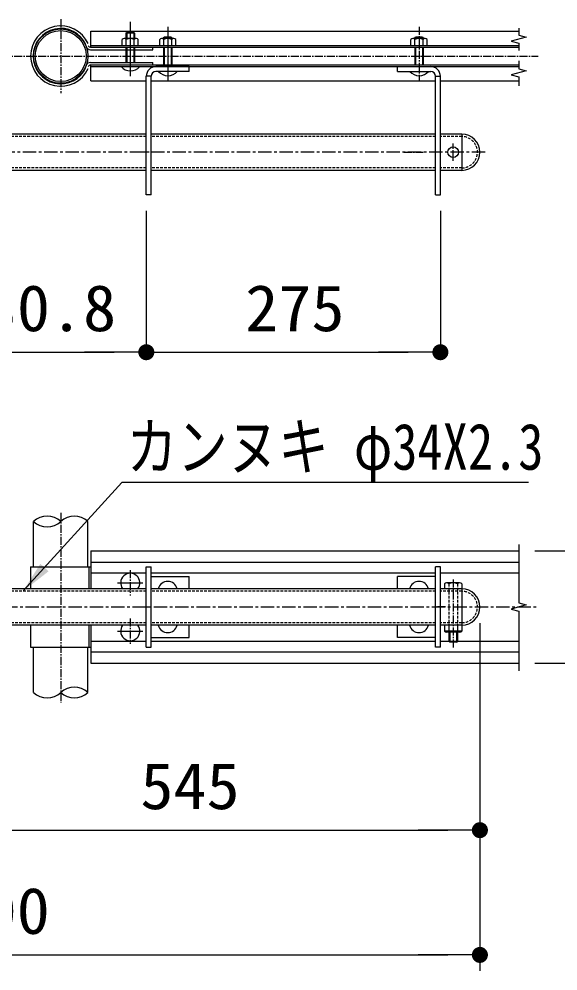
# Model space of a CAD drawing. Units: millimetres, scale not verified, with parts at other scales. Extents: x -5940 to 5940, y -4200 to 4200.
# Drawn here: x 3709 to 4717, y 264 to 2045 of the extents above; entities that cross this region are included whole.
import ezdxf
from ezdxf.enums import TextEntityAlignment as Align

# ---------------------------------------------------------------- set-up
doc = ezdxf.new("R2010")
doc.units = ezdxf.units.MM
doc.header["$LTSCALE"] = 20
for name, pattern in [('USER1', [0.375, 0.25, -0.125]), ('USER2', [1.125, 0.75, -0.125, 0.125, -0.125]), ('USER3', [2, 1.25, -0.25, 0.25, -0.25])]:
    doc.linetypes.add(name, pattern=pattern)
for name, color, linetype, lineweight in [('0-0_6文字', 7, 'Continuous', 25), ('0-2_SUNPOU', 1, 'Continuous', 25), ('0-4_7詳細', 7, 'Continuous', 25)]:
    doc.layers.add(name, color=color, linetype=linetype, lineweight=lineweight)
doc.styles.add('ＭＳ ゴシック', font='')
doc.styles.get('ＭＳ ゴシック').set_extended_font_data('MS Gothic')

# ---------------------------------------------------------------- blocks, each defined once
blk = doc.blocks.new('M1')
at = {"layer": '0-2_SUNPOU'}
blk.add_line((-5, 0), (-38.576, 0), dxfattribs=at)
for points in [[(0, 0), (-5, 0), (-4.961, 0.627)], [(0, 0), (-4.961, -0.627), (-5, 0)], [(0, 0), (-4.961, 0.627), (-4.843, 1.243)], [(0, 0), (-4.843, -1.243), (-4.961, -0.627)], [(0, 0), (-4.843, 1.243), (-4.649, 1.841)], [(0, 0), (-4.649, -1.841), (-4.843, -1.243)], [(0, 0), (-4.649, 1.841), (-4.382, 2.409)], [(0, 0), (-4.382, -2.409), (-4.649, -1.841)], [(0, 0), (-4.382, 2.409), (-4.045, 2.939)], [(0, 0), (-4.045, -2.939), (-4.382, -2.409)], [(0, 0), (-4.045, 2.939), (-3.645, 3.423)], [(0, 0), (-3.645, -3.423), (-4.045, -2.939)], [(0, 0), (-3.645, 3.423), (-3.187, 3.853)], [(0, 0), (-3.187, -3.853), (-3.645, -3.423)], [(0, 0), (-3.187, 3.853), (-2.679, 4.222)], [(0, 0), (-2.679, -4.222), (-3.187, -3.853)], [(0, 0), (-2.679, 4.222), (-2.129, 4.524)], [(0, 0), (-2.129, -4.524), (-2.679, -4.222)], [(0, 0), (-2.129, 4.524), (-1.545, 4.755)], [(0, 0), (-1.545, -4.755), (-2.129, -4.524)], [(0, 0), (-1.545, 4.755), (-0.937, 4.911)], [(0, 0), (-0.937, -4.911), (-1.545, -4.755)], [(0, 0), (-0.937, 4.911), (-0.314, 4.99)], [(0, 0), (-0.314, -4.99), (-0.937, -4.911)], [(0, 0), (-0.314, 4.99), (0.314, 4.99)], [(0, 0), (0.314, -4.99), (-0.314, -4.99)], [(0, 0), (0.314, 4.99), (0.937, 4.911)], [(0, 0), (0.937, 4.911), (1.545, 4.755)], [(0, 0), (1.545, 4.755), (2.129, 4.524)], [(0, 0), (2.129, 4.524), (2.679, 4.222)], [(0, 0), (2.679, 4.222), (3.187, 3.853)], [(0, 0), (3.187, 3.853), (3.645, 3.423)], [(0, 0), (3.645, 3.423), (4.045, 2.939)], [(0, 0), (4.045, 2.939), (4.382, 2.409)], [(0, 0), (4.382, 2.409), (4.649, 1.841)], [(0, 0), (4.649, 1.841), (4.843, 1.243)], [(0, 0), (4.843, 1.243), (4.961, 0.627)], [(0, 0), (4.961, 0.627), (5, 0)], [(0, 0), (0.937, -4.911), (0.314, -4.99)], [(0, 0), (1.545, -4.755), (0.937, -4.911)], [(0, 0), (2.129, -4.524), (1.545, -4.755)], [(0, 0), (2.679, -4.222), (2.129, -4.524)], [(0, 0), (3.187, -3.853), (2.679, -4.222)], [(0, 0), (3.645, -3.423), (3.187, -3.853)], [(0, 0), (4.045, -2.939), (3.645, -3.423)], [(0, 0), (4.382, -2.409), (4.045, -2.939)], [(0, 0), (4.649, -1.841), (4.382, -2.409)], [(0, 0), (4.843, -1.243), (4.649, -1.841)], [(0, 0), (4.961, -0.627), (4.843, -1.243)], [(0, 0), (5, 0), (4.961, -0.627)]]:
    blk.add_solid(points, dxfattribs=at)

msp = doc.modelspace()

# ---------------------------------------------------------------- linework, layer by layer
at = {"layer": '0-4_7詳細', "color": 1, "linetype": 'USER2'}
for p, q in [((3787.38, 2045.15), (3787.38, 1906.55)), ((4457.38, 2030.83), (4457.38, 1929.34)), ((2687.6, 1975.85), (4680.26, 1975.85)), ((4521.28, 1779.75), (4521.28, 1812.19)), ((3970.34, 1796.05), (3933.97, 1796.05)), ((4429.12, 1796.05), (4465.48, 1796.05)), ((3787.38, 1121.66), (3787.38, 766.01)), ((3917.38, 1013.88), (3917.38, 966.5)), ((4521.28, 996.68), (4521.28, 868.81)), ((3937.99, 945.19), (3956.38, 945.19)), ((4506.76, 945.19), (4488.38, 945.19)), ((3917.38, 923.88), (3917.38, 876.5))]:
    msp.add_line(p, q, dxfattribs=at)
at = {"layer": '0-4_7詳細', "color": 1}
for p, q in [((3917.38, 2039.83), (3917.38, 1938.34)), ((3987.38, 2030.83), (3987.38, 1929.34)), ((3947.38, 1686.05), (3947.38, 1421.85)), ((3947.38, 1686.05), (3947.38, 1421.85)), ((4497.38, 1686.05), (4497.38, 1421.85)), ((3545.78, 1421.85), (3887.38, 1421.85)), ((4007.38, 1421.85), (4437.38, 1421.85)), ((4673.92, 1050.19), (4891.33, 1050.19)), ((3893.69, 990.19), (3941.07, 990.19)), ((4571.28, 915.19), (4571.28, 264.28)), ((4571.28, 915.19), (4571.28, 527.66)), ((3893.69, 900.19), (3941.07, 900.19)), ((4673.92, 840.19), (4891.33, 840.19)), ((3541.28, 527.66), (4511.28, 527.66)), ((2831.28, 294.28), (4511.28, 294.28))]:
    msp.add_line(p, q, dxfattribs=at)
at = {"layer": '0-4_7詳細'}
for p, q in [((3843.38, 2022.45), (4643.92, 2022.45)), ((3843.38, 1992.45), (3843.38, 2022.45)), ((3909.38, 2018.45), (3910.98, 2020.05)), ((3925.38, 2018.45), (3909.38, 2018.45)), ((3909.38, 2018.45), (3909.38, 2008.65)), ((3923.78, 2020.05), (3910.98, 2020.05)), ((3910.98, 2020.05), (3910.98, 2008.65)), ((3923.78, 2020.05), (3923.78, 2008.65)), ((3842.93, 1995.65), (4643.92, 1995.65)), ((3902.38, 1995.65), (3902.38, 2007.05)), ((3902.38, 1995.65), (3932.38, 1995.65)), ((3928.74, 2008.65), (3905.87, 2008.65)), ((3909.88, 1995.65), (3909.88, 2007.05)), ((3924.88, 1995.65), (3924.88, 2007.05)), ((3932.38, 1995.65), (3932.38, 2007.05)), ((3972.38, 1995.65), (3972.38, 2007.05)), ((3998.74, 2008.65), (3975.87, 2008.65)), ((3995.38, 2009.45), (3979.38, 2009.45)), ((3979.38, 2009.45), (3979.38, 2008.65)), ((3979.88, 1995.65), (3979.88, 2007.05)), ((3993.78, 2011.05), (3980.98, 2011.05)), ((3993.78, 2011.05), (3995.38, 2009.45)), ((3993.78, 2011.05), (3993.78, 2008.65)), ((3994.88, 1995.65), (3994.88, 2007.05)), ((3995.38, 2009.45), (3995.38, 2008.65)), ((4002.38, 1995.65), (4002.38, 2007.05)), ((4442.38, 1995.65), (4442.38, 2007.05)), ((4468.74, 2008.65), (4445.87, 2008.65)), ((4449.38, 2009.45), (4450.98, 2011.05)), ((4449.38, 2009.45), (4449.38, 2008.65)), ((4465.38, 2009.45), (4449.38, 2009.45)), ((4449.88, 1995.65), (4449.88, 2007.05)), ((4450.98, 2011.05), (4450.98, 2008.65)), ((4463.78, 2011.05), (4450.98, 2011.05)), ((4463.78, 2011.05), (4463.78, 2008.65)), ((4464.88, 1995.65), (4464.88, 2007.05)), ((4472.38, 1995.65), (4472.38, 2007.05)), ((3842.93, 1992.45), (4643.92, 1992.45)), ((3842.93, 1987.85), (3959.88, 1987.85)), ((3909.38, 1991.85), (3909.38, 1963.85)), ((3910.98, 1991.85), (3910.98, 1963.85)), ((3923.78, 1991.85), (3923.78, 1963.85)), ((3925.38, 1991.85), (3925.38, 1963.85)), ((3959.88, 1987.85), (3959.88, 1992.45)), ((3979.38, 1992.45), (3979.38, 1959.25)), ((3980.98, 1992.45), (3980.98, 1959.25)), ((3993.78, 1992.45), (3993.78, 1959.25)), ((3995.38, 1992.45), (3995.38, 1959.25)), ((4449.38, 1992.45), (4449.38, 1959.25)), ((4450.98, 1992.45), (4450.98, 1959.25)), ((4463.78, 1992.45), (4463.78, 1959.25)), ((4465.38, 1992.45), (4465.38, 1959.25)), ((3842.93, 1963.85), (3959.88, 1963.85)), ((3842.93, 1959.25), (4643.92, 1959.25)), ((3843.38, 1929.25), (3843.38, 1959.25)), ((3959.88, 1959.25), (3959.88, 1963.85)), ((3842.93, 1956.05), (4643.92, 1956.05)), ((4027.38, 1956.05), (3965.38, 1956.05)), ((4027.38, 1947.05), (3965.38, 1947.05)), ((4027.38, 1947.05), (4027.38, 1956.05)), ((4417.38, 1947.05), (4479.38, 1947.05)), ((3843.38, 1929.25), (3947.38, 1929.25)), ((3947.38, 1716.05), (3947.38, 1938.05)), ((3956.38, 1938.05), (3947.38, 1938.05)), ((3956.38, 1716.05), (3956.38, 1938.05)), ((3956.38, 1929.25), (4488.38, 1929.25)), ((4488.38, 1716.05), (4488.38, 1938.05)), ((4488.38, 1938.05), (4497.38, 1938.05)), ((4497.38, 1716.05), (4497.38, 1938.05)), ((4497.38, 1929.25), (4643.92, 1929.25)), ((3947.38, 1830.05), (3485.78, 1830.05)), ((4488.38, 1830.05), (3956.38, 1830.05)), ((4537.28, 1830.05), (4497.38, 1830.05)), ((4537.28, 1830.05), (4537.28, 1762.05)), ((3947.38, 1762.05), (3485.78, 1762.05)), ((4488.38, 1762.05), (3956.38, 1762.05)), ((4537.28, 1762.05), (4497.38, 1762.05)), ((3956.38, 1716.05), (3947.38, 1716.05)), ((4488.38, 1716.05), (4497.38, 1716.05)), ((3736.58, 1020.19), (3736.58, 1105.19)), ((3838.18, 1020.19), (3838.18, 1105.19)), ((3843.38, 1050.19), (4643.92, 1050.19)), ((3843.38, 1050.19), (3843.38, 979.19)), ((3730.98, 1020.19), (3843.38, 1020.19)), ((3730.98, 1020.19), (3730.98, 979.19)), ((3839.88, 1020.19), (3839.88, 979.19)), ((3843.38, 1029.19), (4643.92, 1029.19)), ((3947.38, 870.19), (3947.38, 1020.19)), ((3947.38, 1020.19), (3956.38, 1020.19)), ((3956.38, 870.19), (3956.38, 1020.19)), ((4488.38, 870.19), (4488.38, 1020.19)), ((4497.38, 1020.19), (4488.38, 1020.19)), ((4497.38, 870.19), (4497.38, 1020.19)), ((3843.38, 1009.19), (3947.38, 1009.19)), ((3956.38, 1009.19), (4488.38, 1009.19)), ((3956.38, 1002.19), (4027.38, 1002.19)), ((4027.38, 979.19), (4027.38, 1002.19)), ((4417.38, 979.19), (4417.38, 1002.19)), ((4488.38, 1002.19), (4417.38, 1002.19)), ((4497.38, 1009.19), (4643.92, 1009.19)), ((4505.08, 988.59), (4505.08, 979.19)), ((4533.4, 990.19), (4508.88, 990.19)), ((4537.48, 988.59), (4537.48, 979.19)), ((3947.38, 979.19), (3485.78, 979.19)), ((4488.38, 979.19), (3956.38, 979.19)), ((4537.28, 979.19), (4497.38, 979.19)), ((4537.28, 979.19), (4537.28, 911.19)), ((3947.38, 911.19), (3485.78, 911.19)), ((3730.98, 911.19), (3730.98, 870.19)), ((3839.88, 911.19), (3839.88, 870.19)), ((3843.38, 911.19), (3843.38, 840.19)), ((4488.38, 911.19), (3956.38, 911.19)), ((4027.38, 888.19), (4027.38, 911.19)), ((4417.38, 888.19), (4417.38, 911.19)), ((4537.28, 911.19), (4497.38, 911.19)), ((4505.08, 911.19), (4505.08, 899.79)), ((4513.28, 911.19), (4513.28, 899.79)), ((4529.28, 911.19), (4529.28, 899.79)), ((4537.48, 911.19), (4537.48, 899.79)), ((4537.48, 899.79), (4505.08, 899.79)), ((4534.14, 898.19), (4508.97, 898.19)), ((4513.28, 898.19), (4513.28, 880.79)), ((4514.88, 898.19), (4514.88, 879.19)), ((4527.68, 898.19), (4527.68, 879.19)), ((4529.28, 898.19), (4529.28, 880.79)), ((3843.38, 881.19), (3947.38, 881.19)), ((3956.38, 888.19), (4027.38, 888.19)), ((3956.38, 881.19), (4488.38, 881.19)), ((4488.38, 888.19), (4417.38, 888.19)), ((4497.38, 881.19), (4513.28, 881.19)), ((4514.88, 879.19), (4513.28, 880.79)), ((4529.28, 880.79), (4513.28, 880.79)), ((4527.68, 879.19), (4514.88, 879.19)), ((4527.68, 879.19), (4529.28, 880.79)), ((4529.28, 881.19), (4643.92, 881.19)), ((3730.98, 870.19), (3843.38, 870.19)), ((3736.58, 785.19), (3736.58, 870.19)), ((3838.18, 785.19), (3838.18, 870.19)), ((3843.38, 861.19), (4643.92, 861.19)), ((3947.38, 870.19), (3956.38, 870.19)), ((4497.38, 870.19), (4488.38, 870.19)), ((3843.38, 840.19), (4643.92, 840.19))]:
    msp.add_line(p, q, dxfattribs=at)
at = {"layer": '0-4_7詳細', "linetype": 'USER1'}
for p, q in [((3947.38, 1825.45), (3485.78, 1825.45)), ((4488.38, 1825.45), (3956.38, 1825.45)), ((4537.28, 1825.45), (4497.38, 1825.45)), ((3947.38, 1766.65), (3485.78, 1766.65)), ((4488.38, 1766.65), (3956.38, 1766.65)), ((4537.28, 1766.65), (4497.38, 1766.65)), ((4513.28, 988.59), (4513.28, 911.19)), ((4529.28, 988.59), (4529.28, 911.19)), ((3947.38, 974.59), (3485.78, 974.59)), ((4488.38, 974.59), (3956.38, 974.59)), ((4537.28, 974.59), (4497.38, 974.59)), ((3947.38, 915.79), (3485.78, 915.79)), ((4488.38, 915.79), (3956.38, 915.79)), ((4537.28, 915.79), (4497.38, 915.79))]:
    msp.add_line(p, q, dxfattribs=at)
at = {"layer": '0-4_7詳細', "color": 1, "linetype": 'USER3'}
for p, q in [((4581.43, 1796.05), (2765.94, 1796.05)), ((2681.56, 945.19), (4680.26, 945.19))]:
    msp.add_line(p, q, dxfattribs=at)
at = {"layer": '0-4_7詳細'}
for points in [[(3923.78, 2020.05), (3925.38, 2018.45), (3925.38, 2008.65)], [(4643.92, 2028.21), (4643.92, 2014.95), (4657.92, 2011.2), (4629.93, 2003.7), (4643.92, 1999.95), (4643.92, 1986.6)], [(3979.38, 2009.45), (3980.98, 2011.05), (3980.98, 2008.65)], [(4463.78, 2011.05), (4465.38, 2009.45), (4465.38, 2008.65)], [(4643.92, 1966.86), (4643.92, 1951.75), (4657.92, 1948), (4629.93, 1940.5), (4643.92, 1936.75), (4643.92, 1919.92)], [(4417.38, 1947.05), (4417.38, 1956.05), (4479.38, 1956.05)], [(4662.27, 1178.07), (3901.54, 1178.07), (3717.92, 976.07)], [(4643.92, 1061.92), (4643.92, 952.69), (4657.92, 948.94), (4629.93, 941.44), (4643.92, 937.69), (4643.92, 825.91)]]:
    msp.add_lwpolyline(points, dxfattribs=at)
for centre, radius in [((3787.38, 1975.85), 50.8), ((3787.38, 1975.85), 47.6), ((4521.28, 1796.05), 10)]:
    msp.add_circle(centre, radius, dxfattribs=at)
for centre, radius, start, end in [((3787.38, 1975.85), 56.4, 24.40065, 335.59935), ((3787.38, 1975.85), 51.8, 24.40065, 335.59935), ((3842.93, 1997.05), 4.6, 204.40065, 270), ((3906.13, 2003.47), 5.18, 43.62212, 136.37788), ((3917.38, 1990.27), 18.38, 65.91485, 114.08515), ((3928.63, 2003.46), 5.19, 43.75516, 136.24484), ((3976.13, 2003.47), 5.18, 43.62212, 136.37788), ((3987.38, 1990.27), 18.38, 65.91485, 114.08515), ((3998.63, 2003.46), 5.19, 43.75516, 136.24484), ((4446.13, 2003.47), 5.18, 43.62212, 136.37788), ((4457.38, 1990.27), 18.38, 65.91485, 114.08515), ((4468.63, 2003.46), 5.19, 43.75516, 136.24484), ((3842.93, 1997.05), 9.2, 204.40065, 270), ((3842.93, 1954.65), 9.2, 90, 155.59935), ((3842.93, 1954.65), 4.6, 90, 155.59935), ((3917.79, 1971.37), 23.32, 221.06115, 318.93885), ((3965.38, 1938.05), 18, 90, 180), ((3965.38, 1938.05), 9, 90, 180), ((3987.79, 1962.37), 23.32, 221.06115, 318.93885), ((4457.79, 1962.37), 23.32, 221.06115, 318.93885), ((4479.38, 1938.05), 18, 0, 90), ((4479.38, 1938.05), 9, 0, 90), ((4537.28, 1796.05), 34, 270, 90), ((3761.98, 1078.65), 36.74, 46.26576, 133.73424), ((3761.98, 1131.74), 36.74, 226.26576, 313.73424), ((3812.78, 1078.65), 36.74, 46.26576, 133.73424), ((3917.38, 990.19), 18, 322.33011, 217.66989), ((3987.38, 975.19), 18, 12.83959, 167.16041), ((4457.38, 975.19), 18, 12.83959, 167.16041), ((4509.18, 984.17), 6.03, 47.18249, 132.81751), ((4521.28, 969.39), 20.8, 67.38014, 112.61986), ((4533.38, 984.14), 6.05, 47.363, 132.637), ((4537.28, 945.19), 34, 270, 90), ((3917.38, 900.19), 18, 142.33011, 37.66989), ((3987.38, 915.19), 18, 192.83959, 347.16041), ((4457.38, 915.19), 18, 192.83959, 347.16041), ((4509.18, 904.23), 6.04, 227.28053, 312.71947), ((4521.28, 918.99), 20.8, 247.38014, 292.61986), ((4533.38, 904.06), 5.92, 226.1605, 313.8395), ((3761.98, 811.74), 36.74, 226.26576, 313.73424), ((3812.78, 758.65), 36.74, 46.26576, 133.73424), ((3812.78, 811.74), 36.74, 226.26576, 313.73424)]:
    msp.add_arc(centre, radius, start, end, dxfattribs=at)
at = {"layer": '0-4_7詳細', "linetype": 'USER1'}
for centre in [(4537.28, 1796.05), (4537.28, 945.19)]:
    msp.add_arc(centre, 29.4, 270, 90, dxfattribs=at)
at = {"layer": '0-4_7詳細'}
msp.add_solid([(3716.58, 974.59), (3749.23, 1026), (3764.65, 1011.98)], dxfattribs=at)

# ---------------------------------------------------------------- block references
at = {"layer": '0-4_7詳細', "xscale": 3, "yscale": 3}
for p in [(3947.38, 1421.85), (4497.38, 1421.85), (4571.28, 527.66), (4571.28, 294.28)]:
    msp.add_blockref('M1', p, dxfattribs=at)
at = {"layer": '0-4_7詳細', "xscale": 3, "yscale": 3, "rotation": 180}
msp.add_blockref('M1', (3947.38, 1421.85), dxfattribs=at)

# ---------------------------------------------------------------- texts
at = {"layer": '0-0_6文字', "style": 'ＭＳ ゴシック', "width": 0.8}
msp.add_text('カンヌキ φ34X2.3', height=86.59, dxfattribs=at).set_placement((3910.65, 1175.99), align=Align.BOTTOM_LEFT)
at = {"layer": '0-4_7詳細', "style": 'ＭＳ ゴシック', "width": 1.05}
for s, p in [('230.8', (3581.58, 1435.2)), ('275', (4132.38, 1435.2)), ('545', (3936.28, 541.01)), ('900', (3581.28, 307.63))]:
    msp.add_text(s, height=86.66, dxfattribs=at).set_placement(p, align=Align.BOTTOM_LEFT)

doc.saveas('drawing.dxf')
